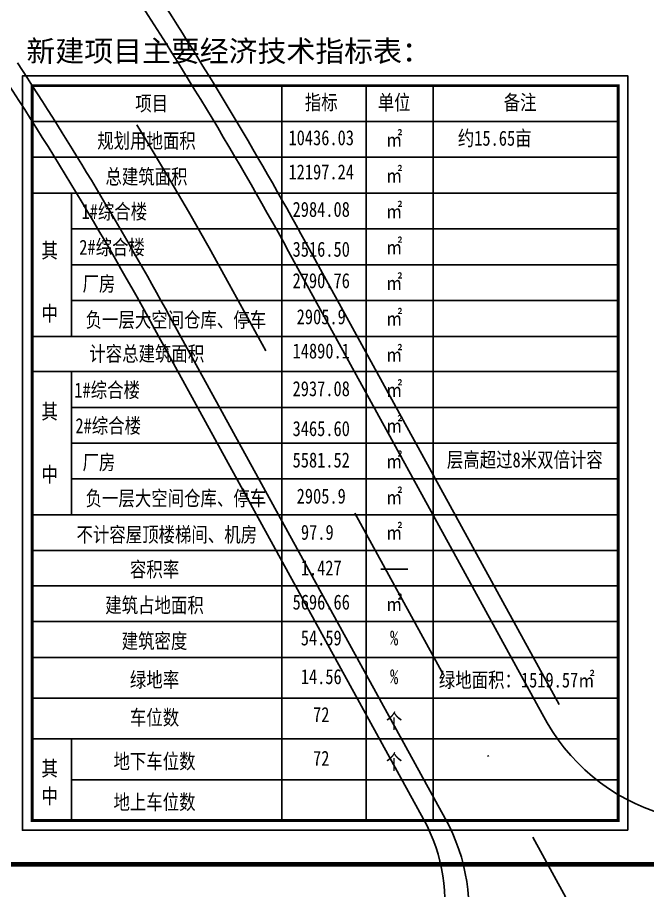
# Model space of a CAD drawing. Extents: x -809667 to 586099, y 3084146 to 3634412.
# Drawn here: x 382044.6 to 382109.8, y 3085573.8 to 3085664.1 of the extents above; entities that cross this region are included whole.
import ezdxf
from ezdxf.enums import TextEntityAlignment as Align

# ---------------------------------------------------------------- set-up
doc = ezdxf.new("R2010")
doc.units = 0
doc.header["$LTSCALE"] = 0.5
doc.linetypes.add('DASHDOT', pattern=[25.4, 12.7, -6.35, 0, -6.35])
for name, color, linetype in [('0-人行道线', 46, 'CONTINUOUS'), ('PUB_TITLE', 4, 'CONTINUOUS'), ('RD-中线', 1, 'DASHDOT'), ('RD-侧石线', 5, 'CONTINUOUS'), ('指标', 7, 'CONTINUOUS'), ('道路', 4, 'CONTINUOUS')]:
    doc.layers.add(name, color=color, linetype=linetype)
doc.styles.add('HZ', font='', dxfattribs={"width": 0.8})
doc.styles.add('黑体', font='simhei.ttf')
doc.styles.get('HZ').set_extended_font_data('NSimSun')

msp = doc.modelspace()

# ---------------------------------------------------------------- linework, layer by layer
at = {"layer": '0-人行道线', "linetype": 'Continuous', "flags": 128}
msp.add_lwpolyline([(382100.658, 3085593.085), (382074.439, 3085640.865, 0.01963), (382057.901, 3085668.385, 0.01963)], format="xyb", dxfattribs=at)
at = {"layer": 'PUB_TITLE', "linetype": 'Continuous', "const_width": 0.5}
msp.add_lwpolyline([(381739.982, 3085576.553), (382142.982, 3085576.553), (382142.982, 3085863.553), (381739.982, 3085863.553)], close=True, dxfattribs=at)
at = {"layer": 'RD-中线', "ltscale": 3}
msp.add_lwpolyline([(382107.084, 3085562.662), (382066.549, 3085636.536, 0.04299), (382028.471, 3085693.68), (382020.591, 3085703.551)], format="xyb", dxfattribs=at)
at = {"layer": 'RD-侧石线', "linetype": 'ByBlock'}
msp.add_arc((382117.256, 3085601.483), 20.601, 207.02349, 300.27108, dxfattribs=at)
at = {"layer": '指标'}
for p, q in [((382050.242, 3085645.944), (382050.242, 3085631.105)), ((382050.242, 3085627.494), (382050.242, 3085612.686)), ((382082.228, 3085607.07), (382085.019, 3085607.07)), ((382050.242, 3085589.51), (382050.242, 3085581.082))]:
    msp.add_line(p, q, dxfattribs=at)
msp.add_lwpolyline([(382107.765, 3085580.074), (382045.156, 3085580.074), (382045.156, 3085658.058), (382107.765, 3085658.058)], close=True, dxfattribs=at)
at = {"layer": '指标', "const_width": 0.293}
msp.add_lwpolyline([(382106.757, 3085581.082), (382046.164, 3085581.082), (382046.164, 3085657.05), (382106.757, 3085657.05), (382106.757, 3085581.082)], dxfattribs=at)
at = {"layer": '指标'}
for points in [[(382071.969, 3085657.05), (382071.969, 3085581.082)], [(382080.687, 3085657.05), (382080.687, 3085581.082)], [(382087.622, 3085657.05), (382087.622, 3085581.082)], [(382046.164, 3085653.348), (382106.757, 3085653.348)], [(382046.164, 3085649.646), (382106.757, 3085649.646)], [(382046.164, 3085645.944), (382106.757, 3085645.944)], [(382050.242, 3085642.242), (382106.757, 3085642.242)], [(382050.242, 3085638.54), (382106.757, 3085638.54)], [(382050.242, 3085634.837), (382106.757, 3085634.837)], [(382050.242, 3085634.837), (382106.757, 3085634.837)], [(382050.242, 3085634.837), (382106.757, 3085634.837)], [(382046.164, 3085631.105), (382106.757, 3085631.105)], [(382046.164, 3085627.494), (382106.757, 3085627.494)], [(382050.242, 3085623.792), (382106.757, 3085623.792)], [(382050.242, 3085623.792), (382106.757, 3085623.792)], [(382050.242, 3085623.792), (382106.757, 3085623.792)], [(382050.242, 3085623.792), (382106.757, 3085623.792)], [(382050.242, 3085620.09), (382106.757, 3085620.09)], [(382050.242, 3085616.388), (382106.757, 3085616.388)], [(382046.164, 3085612.686), (382106.757, 3085612.686)], [(382046.164, 3085608.984), (382106.757, 3085608.984)], [(382046.164, 3085608.984), (382106.757, 3085608.984)], [(382046.164, 3085605.343), (382106.757, 3085605.343)], [(382046.164, 3085601.64), (382106.757, 3085601.64)], [(382046.164, 3085597.938), (382106.757, 3085597.938)], [(382046.164, 3085593.724), (382106.757, 3085593.724)], [(382046.164, 3085593.724), (382106.757, 3085593.724)], [(382046.164, 3085589.51), (382106.757, 3085589.51)], [(382050.242, 3085585.296), (382106.886, 3085585.296)], [(382050.242, 3085585.296), (382106.757, 3085585.296)], [(382050.242, 3085581.082), (382106.757, 3085581.082)], [(382050.242, 3085581.082), (382106.757, 3085581.082)], [(382050.242, 3085581.082), (382106.757, 3085581.082)]]:
    msp.add_lwpolyline(points, dxfattribs=at)
at = {"layer": '道路', "linetype": 'Continuous'}
msp.add_line((382088.876, 3085581.297), (382060.412, 3085633.168), dxfattribs=at)
at = {"layer": '道路', "linetype": 'Continuous', "flags": 128}
for points in [[(382098.905, 3085592.123), (382072.686, 3085639.903, 0.022316), (382053.811, 3085670.933, 0.022316)], [(382062.682, 3085541.921), (382082.541, 3085558.885, 0.355353), (382086.631, 3085581.231), (382058.659, 3085632.206, 0.023132), (382039.813, 3085663.074, 0.022316)]]:
    msp.add_lwpolyline(points, format="xyb", dxfattribs=at)
at = {"layer": '道路', "linetype": 'Continuous'}
for centre, radius, start, end in [((381715.811, 3085444.081), 393.069, 28.75412, 33.21844), ((382071.342, 3085571.676), 20, 310.50416, 28.75537)]:
    msp.add_arc(centre, radius, start, end, dxfattribs=at)

# ---------------------------------------------------------------- texts
at = {"layer": '指标', "style": '黑体'}
msp.add_text('新建项目主要经济技术指标表：', height=2.18951, dxfattribs=at).set_placement((382045.577, 3085659.532))
at = {"layer": '指标', "linetype": 'Continuous', "style": 'HZ', "width": 0.8}
for s, height, p in [(' 项目', 1.5552, (382058.104, 3085655.203)), ('指标', 1.5552, (382076.056, 3085655.359)), ('单位', 1.5552, (382083.595, 3085655.359)), ('备注', 1.5552, (382096.616, 3085655.359)), ('规划用地面积', 1.5552, (382057.987, 3085651.383)), ('10436.03', 1.5552, (382076.056, 3085651.657)), ('㎡', 1.555, (382083.595, 3085651.657)), ('㎡', 1.555, (382083.595, 3085647.955)), ('总建筑面积', 1.5552, (382057.987, 3085647.681)), ('㎡', 1.555, (382083.595, 3085644.252)), ('1#综合楼', 1.5552, (382054.663, 3085644.074)), ('其', 1.555, (382047.975, 3085640.042)), ('2#综合楼', 1.5552, (382054.43, 3085640.383)), ('㎡', 1.555, (382083.595, 3085640.55)), ('厂房', 1.5552, (382053.07, 3085636.605)), ('㎡', 1.555, (382083.595, 3085636.848)), ('中', 1.555, (382047.975, 3085633.527)), ('负一层大空间仓库、停车', 1.5552, (382061.028, 3085632.872)), ('㎡', 1.555, (382083.595, 3085633.177)), ('计容总建筑面积', 1.5552, (382058.019, 3085629.376)), ('㎡', 1.555, (382083.595, 3085629.444)), ('1#综合楼', 1.5552, (382053.921, 3085625.624)), ('㎡', 1.555, (382083.595, 3085625.803)), ('其', 1.555, (382047.975, 3085623.396)), ('2#综合楼', 1.5552, (382054.034, 3085621.934)), ('㎡', 1.555, (382083.595, 3085622.101)), ('厂房', 1.5552, (382053.07, 3085618.155)), ('㎡', 1.555, (382083.595, 3085618.429)), ('中', 1.555, (382047.975, 3085616.881)), ('负一层大空间仓库、停车', 1.5552, (382061.028, 3085614.423)), ('㎡', 1.555, (382083.595, 3085614.697)), ('㎡', 1.555, (382083.595, 3085611.055)), ('不计容屋顶楼梯间、机房', 1.5552, (382060.087, 3085610.676)), ('容积率', 1.5552, (382058.819, 3085607.079)), ('㎡', 1.555, (382083.595, 3085603.651)), ('建筑占地面积', 1.5552, (382058.819, 3085603.377)), ('建筑密度', 1.5552, (382058.819, 3085599.675)), ('%%%', 1.5552, (382083.595, 3085599.949)), ('绿地率', 1.5552, (382058.819, 3085595.67)), ('%%%', 1.5552, (382083.595, 3085595.944)), ('车位数', 1.5552, (382058.819, 3085591.759)), ('72', 1.5552, (382076.056, 3085592.033)), ('个', 1.555, (382083.595, 3085591.403)), ('72', 1.5552, (382076.056, 3085587.511)), ('其', 1.555, (382047.975, 3085586.489)), ('地下车位数', 1.5552, (382058.819, 3085587.237)), ('个', 1.555, (382083.595, 3085587.188)), ('中', 1.555, (382047.975, 3085583.631)), ('地上车位数', 1.5552, (382058.819, 3085583.023))]:
    msp.add_text(s, height=height, dxfattribs=at).set_placement(p, align=Align.MIDDLE)
at = {"layer": '指标', "color": 1, "linetype": 'Continuous', "style": 'HZ', "width": 0.8}
for s, p in [('约15.65亩', (382093.991, 3085651.657)), ('层高超过8米双倍计容', (382097.106, 3085618.399))]:
    msp.add_text(s, height=1.5552, dxfattribs=at).set_placement(p, align=Align.MIDDLE)
at = {"layer": '指标', "color": 6, "linetype": 'Continuous', "style": 'HZ', "width": 0.8}
for s, p in [('12197.24', (382076.056, 3085648.125)), ('2984.08', (382076.056, 3085644.252)), ('3516.50', (382076.056, 3085640.13)), ('2790.76', (382076.056, 3085636.88)), ('2905.9', (382076.056, 3085633.148)), ('14890.1', (382076.056, 3085629.614)), ('2937.08', (382076.056, 3085625.712)), ('3465.60', (382076.056, 3085621.589)), ('5581.52', (382076.056, 3085618.339)), ('2905.9', (382076.056, 3085614.607)), ('97.9', (382075.651, 3085610.867)), ('1.427', (382076.056, 3085607.183)), ('5696.66', (382076.056, 3085603.651)), ('54.59', (382076.056, 3085599.949)), ('14.56', (382076.056, 3085595.944)), ('绿地面积：1519.57㎡', (382096.271, 3085595.67))]:
    msp.add_text(s, height=1.5552, dxfattribs=at).set_placement(p, align=Align.MIDDLE)

doc.saveas('drawing.dxf')
